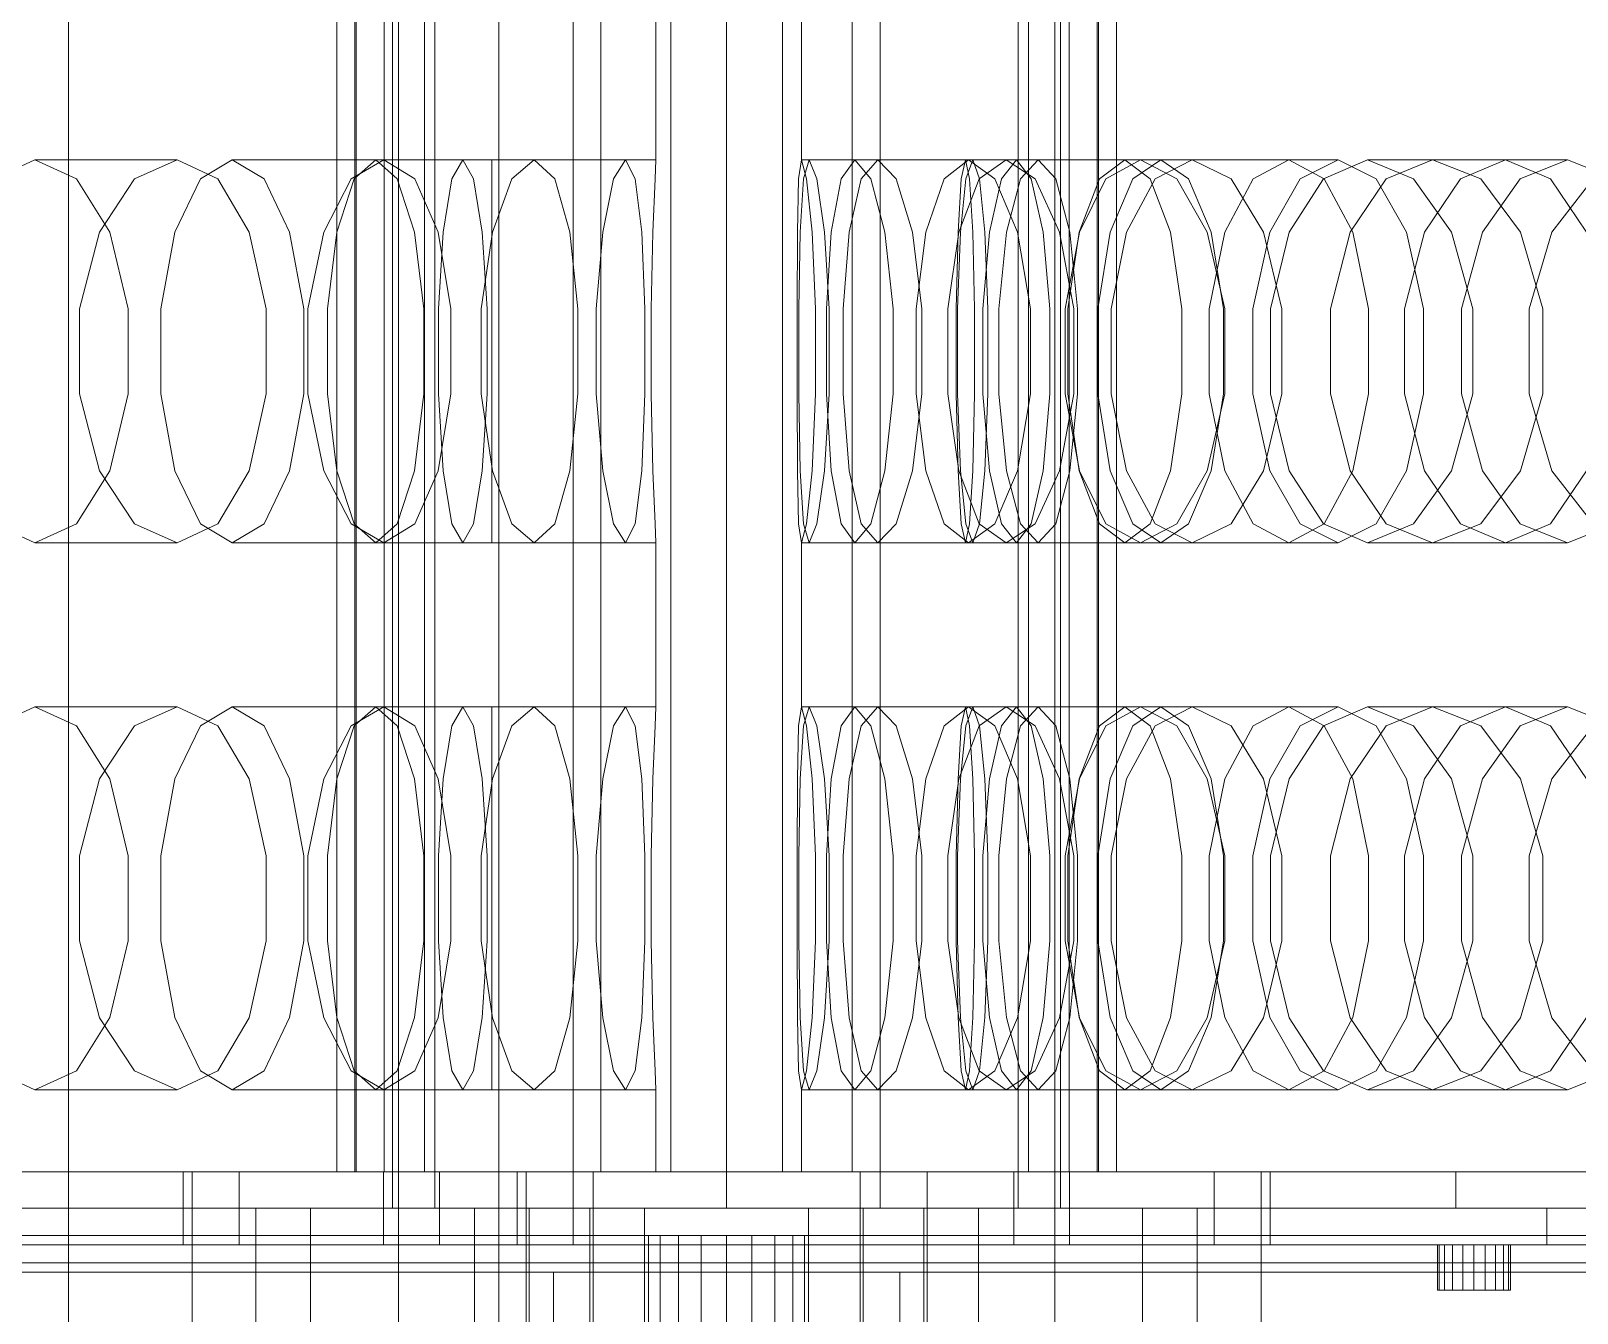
# Model space of a CAD drawing. Header units: millimetres. Extents: x -1970 to 59977, y -50268 to 6837.
# Drawn here: x 25651.9 to 25821.5, y -18175.5 to -18034.8 of the extents above; entities that cross this region are included whole.
import ezdxf

# ---------------------------------------------------------------- set-up
doc = ezdxf.new("R2010")
doc.units = ezdxf.units.MM
for name, color, linetype, lineweight in [('superior_briquetadora', 7, 'Continuous', 0), ('superior_C02', 7, 'Continuous', 0), ('superior_C02-briq', 7, 'Continuous', 0), ('superior_C05', 7, 'Continuous', 0)]:
    doc.layers.add(name, color=color, linetype=linetype, lineweight=lineweight)

msp = doc.modelspace()

# ---------------------------------------------------------------- linework, layer by layer
at = {"layer": 'superior_briquetadora'}
for p, q in [((25685.413, -18160), (25685.413, -17800)), ((25687.395, -18160), (25687.395, -17800)), ((25687.545, -18160), (25687.545, -17800)), ((25690.609, -17800), (25690.609, -18160)), ((25691.542, -17800), (25691.542, -18160)), ((25692.187, -18160), (25692.187, -17800)), ((25695.055, -17800), (25695.055, -18160)), ((25696.187, -17800), (25696.187, -18160)), ((25711.334, -18160), (25711.334, -17800)), ((25714.398, -18160), (25714.398, -17800)), ((25722.058, -18160), (25722.058, -17800)), ((25728.187, -17800), (25728.187, -18160)), ((25734.315, -17800), (25734.315, -18160)), ((25741.975, -17800), (25741.975, -18160)), ((25745.04, -17800), (25745.04, -18160)), ((25760.187, -17800), (25760.187, -18160)), ((25761.318, -17800), (25761.318, -18160)), ((25764.187, -18160), (25764.187, -17800)), ((25764.831, -17800), (25764.831, -18160)), ((25765.764, -17800), (25765.764, -18160)), ((25768.829, -18160), (25768.829, -17800)), ((25768.978, -18160), (25768.978, -17800)), ((25770.96, -18160), (25770.96, -17800)), ((25720.437, -18031), (25720.437, -18049)), ((25736.409, -18031), (25736.409, -18049)), ((25647.741, -18051.08), (25652.297, -18049)), ((25652.297, -18049), (25667.885, -18049)), ((25656.852, -18051.08), (25652.297, -18049)), ((25667.885, -18049), (25663.237, -18051.08)), ((25667.885, -18049), (25672.35, -18051.08)), ((25670.462, -18051.08), (25673.948, -18049)), ((25673.948, -18049), (25690.578, -18049)), ((25677.435, -18051.08), (25673.948, -18049)), ((25690.578, -18049), (25686.993, -18051.08)), ((25687.326, -18051.08), (25689.684, -18049)), ((25689.684, -18049), (25707.071, -18049)), ((25692.043, -18051.08), (25689.684, -18049)), ((25690.578, -18049), (25693.968, -18051.08)), ((25698.046, -18051.08), (25699.235, -18049)), ((25699.235, -18049), (25717.081, -18049)), ((25700.424, -18051.08), (25699.235, -18049)), ((25702.437, -18049), (25720.437, -18049)), ((25702.437, -18051.08), (25702.437, -18049)), ((25707.071, -18049), (25704.61, -18051.08)), ((25707.071, -18049), (25709.327, -18051.08)), ((25717.081, -18049), (25715.786, -18051.08)), ((25717.081, -18049), (25718.165, -18051.08)), ((25720.437, -18049), (25720.331, -18051.08)), ((25736.068, -18051.08), (25736.409, -18049)), ((25754.387, -18049), (25736.409, -18049)), ((25736.409, -18049), (25736.962, -18051.08)), ((25737.249, -18049), (25736.609, -18051.08)), ((25755.188, -18049), (25737.249, -18049)), ((25738.099, -18051.08), (25737.249, -18049)), ((25740.746, -18051.08), (25742.273, -18049)), ((25759.982, -18049), (25742.273, -18049)), ((25742.273, -18049), (25744.008, -18051.08)), ((25744.777, -18049), (25742.957, -18051.08)), ((25762.371, -18049), (25744.777, -18049)), ((25746.804, -18051.08), (25744.777, -18049)), ((25752.053, -18051.08), (25754.74, -18049)), ((25754.387, -18049), (25753.94, -18051.08)), ((25754.834, -18051.08), (25754.387, -18049)), ((25754.444, -18051.08), (25755.188, -18049)), ((25771.877, -18049), (25754.74, -18049)), ((25754.74, -18049), (25757.628, -18051.08)), ((25755.188, -18049), (25755.933, -18051.08)), ((25758.866, -18049), (25755.896, -18051.08)), ((25759.982, -18049), (25758.351, -18051.08)), ((25775.814, -18049), (25758.866, -18049)), ((25762.035, -18051.08), (25758.866, -18049)), ((25761.613, -18051.08), (25759.982, -18049)), ((25760.448, -18051.08), (25762.371, -18049)), ((25762.371, -18049), (25764.295, -18051.08)), ((25771.877, -18049), (25769.09, -18051.08)), ((25769.796, -18051.08), (25773.597, -18049)), ((25774.664, -18051.08), (25771.877, -18049)), ((25772.744, -18051.08), (25775.814, -18049)), ((25789.869, -18049), (25773.597, -18049)), ((25773.597, -18049), (25777.589, -18051.08)), ((25779.274, -18049), (25775.205, -18051.08)), ((25775.814, -18049), (25778.883, -18051.08)), ((25795.285, -18049), (25779.274, -18049)), ((25783.532, -18051.08), (25779.274, -18049)), ((25789.869, -18049), (25785.973, -18051.08)), ((25793.764, -18051.08), (25789.869, -18049)), ((25791.122, -18051.08), (25795.285, -18049)), ((25793.672, -18051.08), (25798.521, -18049)), ((25795.285, -18049), (25799.448, -18051.08)), ((25813.649, -18049), (25798.521, -18049)), ((25798.521, -18049), (25803.548, -18051.08)), ((25805.652, -18049), (25800.553, -18051.08)), ((25820.453, -18049), (25805.652, -18049)), ((25810.925, -18051.08), (25805.652, -18049)), ((25813.649, -18049), (25808.711, -18051.08)), ((25818.586, -18051.08), (25813.649, -18049)), ((25815.267, -18051.08), (25820.453, -18049)), ((25820.453, -18049), (25825.638, -18051.08)), ((25660.506, -18056.907), (25656.852, -18051.08)), ((25663.237, -18051.08), (25659.378, -18056.906)), ((25667.665, -18056.907), (25670.462, -18051.08)), ((25672.35, -18051.08), (25675.797, -18056.906)), ((25680.232, -18056.907), (25677.435, -18051.08)), ((25686.993, -18051.08), (25683.978, -18056.906)), ((25685.435, -18056.907), (25687.326, -18051.08)), ((25693.934, -18056.907), (25692.043, -18051.08)), ((25693.968, -18051.08), (25696.544, -18056.906)), ((25697.092, -18056.907), (25698.046, -18051.08)), ((25701.378, -18056.907), (25700.424, -18051.08)), ((25702.437, -18056.907), (25702.437, -18051.08)), ((25704.61, -18051.08), (25702.49, -18056.906)), ((25709.327, -18051.08), (25710.988, -18056.906)), ((25715.786, -18051.08), (25714.597, -18056.906)), ((25718.165, -18051.08), (25718.883, -18056.906)), ((25720.331, -18051.08), (25720.093, -18056.906)), ((25735.947, -18056.906), (25736.068, -18051.08)), ((25736.609, -18051.08), (25736.249, -18056.906)), ((25736.962, -18051.08), (25737.558, -18056.906)), ((25738.933, -18056.906), (25738.099, -18051.08)), ((25739.672, -18056.906), (25740.746, -18051.08)), ((25742.957, -18051.08), (25741.647, -18056.906)), ((25744.008, -18051.08), (25745.55, -18056.906)), ((25748.579, -18056.906), (25746.804, -18051.08)), ((25750.045, -18056.906), (25752.053, -18051.08)), ((25753.94, -18051.08), (25753.582, -18056.907)), ((25755.896, -18051.08), (25753.658, -18056.906)), ((25753.847, -18056.907), (25754.444, -18051.08)), ((25755.193, -18056.907), (25754.834, -18051.08)), ((25755.933, -18051.08), (25756.53, -18056.907)), ((25758.351, -18051.08), (25757.043, -18056.907)), ((25757.628, -18051.08), (25760.09, -18056.906)), ((25758.905, -18056.907), (25760.448, -18051.08)), ((25762.921, -18056.907), (25761.613, -18051.08)), ((25764.721, -18056.906), (25762.035, -18051.08)), ((25764.295, -18051.08), (25765.838, -18056.907)), ((25769.09, -18051.08), (25766.855, -18056.907)), ((25766.888, -18056.906), (25769.796, -18051.08)), ((25770.282, -18056.907), (25772.744, -18051.08)), ((25775.205, -18051.08), (25772.078, -18056.906)), ((25776.9, -18056.907), (25774.664, -18051.08)), ((25777.589, -18051.08), (25780.927, -18056.906)), ((25778.883, -18051.08), (25781.345, -18056.907)), ((25785.973, -18051.08), (25782.849, -18056.907)), ((25787.081, -18056.906), (25783.532, -18051.08)), ((25787.784, -18056.907), (25791.122, -18051.08)), ((25789.913, -18056.906), (25793.672, -18051.08)), ((25796.888, -18056.907), (25793.764, -18051.08)), ((25800.553, -18051.08), (25796.591, -18056.906)), ((25799.448, -18051.08), (25802.787, -18056.907)), ((25803.548, -18051.08), (25807.707, -18056.906)), ((25808.711, -18051.08), (25804.752, -18056.907)), ((25815.278, -18056.906), (25810.925, -18051.08)), ((25811.109, -18056.907), (25815.267, -18051.08)), ((25822.546, -18056.907), (25818.586, -18051.08)), ((25818.726, -18056.906), (25823.271, -18051.08)), ((25659.378, -18056.906), (25657.185, -18065.326)), ((25662.533, -18065.327), (25660.506, -18056.907)), ((25666.114, -18065.327), (25667.665, -18056.907)), ((25675.797, -18056.906), (25677.659, -18065.326)), ((25681.783, -18065.327), (25680.232, -18056.907)), ((25683.978, -18056.906), (25682.25, -18065.326)), ((25684.385, -18065.327), (25685.435, -18056.907)), ((25694.983, -18065.327), (25693.934, -18056.907)), ((25696.544, -18056.906), (25697.919, -18065.326)), ((25696.562, -18065.327), (25697.092, -18056.907)), ((25702.49, -18056.906), (25701.256, -18065.326)), ((25701.907, -18065.327), (25701.378, -18056.907)), ((25702.437, -18065.327), (25702.437, -18056.907)), ((25710.988, -18056.906), (25711.853, -18065.326)), ((25714.597, -18056.906), (25713.878, -18065.326)), ((25718.883, -18056.906), (25719.223, -18065.326)), ((25720.093, -18056.906), (25719.902, -18065.326)), ((25735.938, -18065.326), (25735.947, -18056.906)), ((25736.249, -18056.906), (25736.108, -18065.326)), ((25737.558, -18056.906), (25737.948, -18065.326)), ((25739.455, -18065.326), (25738.933, -18056.906)), ((25739.134, -18065.326), (25739.672, -18056.906)), ((25741.647, -18056.906), (25740.978, -18065.326)), ((25745.55, -18056.906), (25746.464, -18065.326)), ((25749.622, -18065.326), (25748.579, -18056.906)), ((25748.986, -18065.326), (25750.045, -18056.906)), ((25753.658, -18056.906), (25752.472, -18065.326)), ((25753.582, -18056.907), (25753.383, -18065.327)), ((25753.515, -18065.327), (25753.847, -18056.907)), ((25755.392, -18065.327), (25755.193, -18056.907)), ((25757.043, -18056.907), (25756.317, -18065.327)), ((25756.53, -18056.907), (25756.861, -18065.327)), ((25758.049, -18065.327), (25758.905, -18056.907)), ((25760.09, -18056.906), (25761.512, -18065.326)), ((25763.647, -18065.327), (25762.921, -18056.907)), ((25766.267, -18065.326), (25764.721, -18056.906)), ((25765.327, -18065.326), (25766.888, -18056.906)), ((25766.855, -18056.907), (25765.614, -18065.327)), ((25765.838, -18056.907), (25766.694, -18065.327)), ((25768.916, -18065.327), (25770.282, -18056.907)), ((25772.078, -18056.906), (25770.395, -18065.326)), ((25778.14, -18065.327), (25776.9, -18056.907)), ((25780.927, -18056.906), (25782.834, -18065.326)), ((25782.849, -18056.907), (25781.115, -18065.327)), ((25781.345, -18056.907), (25782.711, -18065.327)), ((25785.931, -18065.327), (25787.784, -18056.907)), ((25789.104, -18065.326), (25787.081, -18056.906)), ((25787.876, -18065.326), (25789.913, -18056.906)), ((25796.591, -18056.906), (25794.44, -18065.326)), ((25798.622, -18065.327), (25796.888, -18056.907)), ((25804.752, -18056.907), (25802.554, -18065.327)), ((25802.787, -18056.907), (25804.64, -18065.327)), ((25807.707, -18056.906), (25810.064, -18065.326)), ((25808.801, -18065.327), (25811.109, -18056.907)), ((25817.743, -18065.326), (25815.278, -18056.906)), ((25816.248, -18065.326), (25818.726, -18056.906)), ((25657.185, -18065.326), (25657.185, -18074.674)), ((25662.533, -18074.673), (25662.533, -18065.327)), ((25666.114, -18074.673), (25666.114, -18065.327)), ((25677.659, -18065.326), (25677.659, -18074.674)), ((25681.783, -18074.673), (25681.783, -18065.327)), ((25682.25, -18065.326), (25682.25, -18074.674)), ((25684.385, -18074.673), (25684.385, -18065.327)), ((25694.983, -18074.673), (25694.983, -18065.327)), ((25696.562, -18074.673), (25696.562, -18065.327)), ((25697.919, -18065.326), (25697.919, -18074.674)), ((25701.256, -18065.326), (25701.256, -18074.674)), ((25701.907, -18074.673), (25701.907, -18065.327)), ((25702.437, -18074.673), (25702.437, -18065.327)), ((25711.853, -18065.326), (25711.853, -18074.674)), ((25713.878, -18065.326), (25713.878, -18074.674)), ((25719.223, -18065.326), (25719.223, -18074.674)), ((25719.902, -18065.326), (25719.902, -18074.674)), ((25735.938, -18074.674), (25735.938, -18065.326)), ((25736.108, -18065.326), (25736.108, -18074.674)), ((25737.948, -18065.326), (25737.948, -18074.674)), ((25739.134, -18074.674), (25739.134, -18065.326)), ((25739.455, -18074.674), (25739.455, -18065.326)), ((25740.978, -18065.326), (25740.978, -18074.674)), ((25746.464, -18065.326), (25746.464, -18074.674)), ((25748.986, -18074.674), (25748.986, -18065.326)), ((25749.622, -18074.674), (25749.622, -18065.326)), ((25752.472, -18065.326), (25752.472, -18074.674)), ((25753.383, -18065.327), (25753.383, -18074.673)), ((25753.515, -18074.673), (25753.515, -18065.327)), ((25755.392, -18074.673), (25755.392, -18065.327)), ((25756.317, -18065.327), (25756.317, -18074.673)), ((25756.861, -18065.327), (25756.861, -18074.673)), ((25758.049, -18074.673), (25758.049, -18065.327)), ((25761.512, -18065.326), (25761.512, -18074.674)), ((25763.647, -18074.673), (25763.647, -18065.327)), ((25765.327, -18074.674), (25765.327, -18065.326)), ((25765.614, -18065.327), (25765.614, -18074.673)), ((25766.267, -18074.674), (25766.267, -18065.326)), ((25766.694, -18065.327), (25766.694, -18074.673)), ((25768.916, -18074.673), (25768.916, -18065.327)), ((25770.395, -18065.326), (25770.395, -18074.674)), ((25778.14, -18074.673), (25778.14, -18065.327)), ((25781.115, -18065.327), (25781.115, -18074.673)), ((25782.711, -18065.327), (25782.711, -18074.673)), ((25782.834, -18065.326), (25782.834, -18074.674)), ((25785.931, -18074.673), (25785.931, -18065.327)), ((25787.876, -18074.674), (25787.876, -18065.326)), ((25789.104, -18074.674), (25789.104, -18065.326)), ((25794.44, -18065.326), (25794.44, -18074.674)), ((25798.622, -18074.673), (25798.622, -18065.327)), ((25802.554, -18065.327), (25802.554, -18074.673)), ((25804.64, -18065.327), (25804.64, -18074.673)), ((25808.801, -18074.673), (25808.801, -18065.327)), ((25810.064, -18065.326), (25810.064, -18074.674)), ((25816.248, -18074.674), (25816.248, -18065.326)), ((25817.743, -18074.674), (25817.743, -18065.326)), ((25657.185, -18074.674), (25659.378, -18083.094)), ((25660.506, -18083.093), (25662.533, -18074.673)), ((25667.665, -18083.093), (25666.114, -18074.673)), ((25677.659, -18074.674), (25675.797, -18083.094)), ((25680.232, -18083.093), (25681.783, -18074.673)), ((25682.25, -18074.674), (25683.978, -18083.094)), ((25685.435, -18083.093), (25684.385, -18074.673)), ((25693.934, -18083.093), (25694.983, -18074.673)), ((25697.919, -18074.674), (25696.544, -18083.094)), ((25697.092, -18083.093), (25696.562, -18074.673)), ((25701.256, -18074.674), (25702.49, -18083.094)), ((25701.378, -18083.093), (25701.907, -18074.673)), ((25702.437, -18083.093), (25702.437, -18074.673)), ((25711.853, -18074.674), (25710.988, -18083.094)), ((25713.878, -18074.674), (25714.597, -18083.094)), ((25719.223, -18074.674), (25718.883, -18083.094)), ((25719.902, -18074.674), (25720.093, -18083.094)), ((25735.947, -18083.094), (25735.938, -18074.674)), ((25736.108, -18074.674), (25736.249, -18083.094)), ((25737.948, -18074.674), (25737.558, -18083.094)), ((25738.933, -18083.094), (25739.455, -18074.674)), ((25739.672, -18083.094), (25739.134, -18074.674)), ((25740.978, -18074.674), (25741.647, -18083.094)), ((25746.464, -18074.674), (25745.55, -18083.094)), ((25748.579, -18083.094), (25749.622, -18074.674)), ((25750.045, -18083.094), (25748.986, -18074.674)), ((25752.472, -18074.674), (25753.658, -18083.094)), ((25753.383, -18074.673), (25753.582, -18083.093)), ((25753.847, -18083.093), (25753.515, -18074.673)), ((25755.193, -18083.093), (25755.392, -18074.673)), ((25756.317, -18074.673), (25757.043, -18083.093)), ((25756.861, -18074.673), (25756.53, -18083.093)), ((25758.905, -18083.093), (25758.049, -18074.673)), ((25761.512, -18074.674), (25760.09, -18083.094)), ((25762.921, -18083.093), (25763.647, -18074.673)), ((25764.721, -18083.094), (25766.267, -18074.674)), ((25766.888, -18083.094), (25765.327, -18074.674)), ((25765.614, -18074.673), (25766.855, -18083.093)), ((25766.694, -18074.673), (25765.838, -18083.093)), ((25770.282, -18083.093), (25768.916, -18074.673)), ((25770.395, -18074.674), (25772.078, -18083.094)), ((25776.9, -18083.093), (25778.14, -18074.673)), ((25782.834, -18074.674), (25780.927, -18083.094)), ((25781.115, -18074.673), (25782.849, -18083.093)), ((25782.711, -18074.673), (25781.345, -18083.093)), ((25787.784, -18083.093), (25785.931, -18074.673)), ((25787.081, -18083.094), (25789.104, -18074.674)), ((25789.913, -18083.094), (25787.876, -18074.674)), ((25794.44, -18074.674), (25796.591, -18083.094)), ((25796.888, -18083.093), (25798.622, -18074.673)), ((25802.554, -18074.673), (25804.752, -18083.093)), ((25804.64, -18074.673), (25802.787, -18083.093)), ((25810.064, -18074.674), (25807.707, -18083.094)), ((25811.109, -18083.093), (25808.801, -18074.673)), ((25815.278, -18083.094), (25817.743, -18074.674)), ((25818.726, -18083.094), (25816.248, -18074.674)), ((25656.852, -18088.92), (25660.506, -18083.093)), ((25659.378, -18083.094), (25663.237, -18088.92)), ((25670.462, -18088.92), (25667.665, -18083.093)), ((25675.797, -18083.094), (25672.35, -18088.92)), ((25677.435, -18088.92), (25680.232, -18083.093)), ((25683.978, -18083.094), (25686.993, -18088.92)), ((25687.326, -18088.92), (25685.435, -18083.093)), ((25692.043, -18088.92), (25693.934, -18083.093)), ((25696.544, -18083.094), (25693.968, -18088.92)), ((25698.046, -18088.92), (25697.092, -18083.093)), ((25700.424, -18088.92), (25701.378, -18083.093)), ((25702.437, -18088.92), (25702.437, -18083.093)), ((25702.49, -18083.094), (25704.61, -18088.92)), ((25710.988, -18083.094), (25709.327, -18088.92)), ((25714.597, -18083.094), (25715.786, -18088.92)), ((25718.883, -18083.094), (25718.165, -18088.92)), ((25720.093, -18083.094), (25720.331, -18088.92)), ((25736.068, -18088.92), (25735.947, -18083.094)), ((25736.249, -18083.094), (25736.609, -18088.92)), ((25737.558, -18083.094), (25736.962, -18088.92)), ((25738.099, -18088.92), (25738.933, -18083.094)), ((25740.746, -18088.92), (25739.672, -18083.094)), ((25741.647, -18083.094), (25742.957, -18088.92)), ((25745.55, -18083.094), (25744.008, -18088.92)), ((25746.804, -18088.92), (25748.579, -18083.094)), ((25752.053, -18088.92), (25750.045, -18083.094)), ((25753.582, -18083.093), (25753.94, -18088.92)), ((25753.658, -18083.094), (25755.896, -18088.92)), ((25754.444, -18088.92), (25753.847, -18083.093)), ((25754.834, -18088.92), (25755.193, -18083.093)), ((25756.53, -18083.093), (25755.933, -18088.92)), ((25757.043, -18083.093), (25758.351, -18088.92)), ((25760.09, -18083.094), (25757.628, -18088.92)), ((25760.448, -18088.92), (25758.905, -18083.093)), ((25761.613, -18088.92), (25762.921, -18083.093)), ((25762.035, -18088.92), (25764.721, -18083.094)), ((25765.838, -18083.093), (25764.295, -18088.92)), ((25766.855, -18083.093), (25769.09, -18088.92)), ((25769.796, -18088.92), (25766.888, -18083.094)), ((25772.744, -18088.92), (25770.282, -18083.093)), ((25772.078, -18083.094), (25775.205, -18088.92)), ((25774.664, -18088.92), (25776.9, -18083.093)), ((25780.927, -18083.094), (25777.589, -18088.92)), ((25781.345, -18083.093), (25778.883, -18088.92)), ((25782.849, -18083.093), (25785.973, -18088.92)), ((25783.532, -18088.92), (25787.081, -18083.094)), ((25791.122, -18088.92), (25787.784, -18083.093)), ((25793.672, -18088.92), (25789.913, -18083.094)), ((25793.764, -18088.92), (25796.888, -18083.093)), ((25796.591, -18083.094), (25800.553, -18088.92)), ((25802.787, -18083.093), (25799.448, -18088.92)), ((25807.707, -18083.094), (25803.548, -18088.92)), ((25804.752, -18083.093), (25808.711, -18088.92)), ((25810.925, -18088.92), (25815.278, -18083.094)), ((25815.267, -18088.92), (25811.109, -18083.093)), ((25818.586, -18088.92), (25822.546, -18083.093)), ((25823.271, -18088.92), (25818.726, -18083.094)), ((25652.297, -18091), (25647.741, -18088.92)), ((25652.297, -18091), (25656.852, -18088.92)), ((25663.237, -18088.92), (25667.885, -18091)), ((25672.35, -18088.92), (25667.885, -18091)), ((25673.948, -18091), (25670.462, -18088.92)), ((25673.948, -18091), (25677.435, -18088.92)), ((25686.993, -18088.92), (25690.578, -18091)), ((25689.684, -18091), (25687.326, -18088.92)), ((25689.684, -18091), (25692.043, -18088.92)), ((25693.968, -18088.92), (25690.578, -18091)), ((25699.235, -18091), (25698.046, -18088.92)), ((25699.235, -18091), (25700.424, -18088.92)), ((25702.437, -18091), (25702.437, -18088.92)), ((25704.61, -18088.92), (25707.071, -18091)), ((25709.327, -18088.92), (25707.071, -18091)), ((25715.786, -18088.92), (25717.081, -18091)), ((25718.165, -18088.92), (25717.081, -18091)), ((25720.331, -18088.92), (25720.437, -18091)), ((25736.409, -18091), (25736.068, -18088.92)), ((25736.962, -18088.92), (25736.409, -18091)), ((25736.609, -18088.92), (25737.249, -18091)), ((25737.249, -18091), (25738.099, -18088.92)), ((25742.273, -18091), (25740.746, -18088.92)), ((25744.008, -18088.92), (25742.273, -18091)), ((25742.957, -18088.92), (25744.777, -18091)), ((25744.777, -18091), (25746.804, -18088.92)), ((25754.74, -18091), (25752.053, -18088.92)), ((25753.94, -18088.92), (25754.387, -18091)), ((25754.387, -18091), (25754.834, -18088.92)), ((25755.188, -18091), (25754.444, -18088.92)), ((25757.628, -18088.92), (25754.74, -18091)), ((25755.933, -18088.92), (25755.188, -18091)), ((25755.896, -18088.92), (25758.866, -18091)), ((25758.351, -18088.92), (25759.982, -18091)), ((25758.866, -18091), (25762.035, -18088.92)), ((25759.982, -18091), (25761.613, -18088.92)), ((25762.371, -18091), (25760.448, -18088.92)), ((25764.295, -18088.92), (25762.371, -18091)), ((25769.09, -18088.92), (25771.877, -18091)), ((25773.597, -18091), (25769.796, -18088.92)), ((25771.877, -18091), (25774.664, -18088.92)), ((25775.814, -18091), (25772.744, -18088.92)), ((25777.589, -18088.92), (25773.597, -18091)), ((25775.205, -18088.92), (25779.274, -18091)), ((25778.883, -18088.92), (25775.814, -18091)), ((25779.274, -18091), (25783.532, -18088.92)), ((25785.973, -18088.92), (25789.869, -18091)), ((25789.869, -18091), (25793.764, -18088.92)), ((25795.285, -18091), (25791.122, -18088.92)), ((25798.521, -18091), (25793.672, -18088.92)), ((25799.448, -18088.92), (25795.285, -18091)), ((25803.548, -18088.92), (25798.521, -18091)), ((25800.553, -18088.92), (25805.652, -18091)), ((25805.652, -18091), (25810.925, -18088.92)), ((25808.711, -18088.92), (25813.649, -18091)), ((25813.649, -18091), (25818.586, -18088.92)), ((25820.453, -18091), (25815.267, -18088.92)), ((25825.638, -18088.92), (25820.453, -18091)), ((25652.297, -18091), (25667.885, -18091)), ((25673.948, -18091), (25690.578, -18091)), ((25689.684, -18091), (25707.071, -18091)), ((25699.235, -18091), (25717.081, -18091)), ((25702.437, -18091), (25720.437, -18091)), ((25720.437, -18091), (25720.437, -18109)), ((25754.387, -18091), (25736.409, -18091)), ((25736.409, -18091), (25736.409, -18109)), ((25755.188, -18091), (25737.249, -18091)), ((25759.982, -18091), (25742.273, -18091)), ((25762.371, -18091), (25744.777, -18091)), ((25771.877, -18091), (25754.74, -18091)), ((25775.814, -18091), (25758.866, -18091)), ((25789.869, -18091), (25773.597, -18091)), ((25795.285, -18091), (25779.274, -18091)), ((25813.649, -18091), (25798.521, -18091)), ((25820.453, -18091), (25805.652, -18091)), ((25647.741, -18111.08), (25652.297, -18109)), ((25652.297, -18109), (25667.885, -18109)), ((25656.852, -18111.08), (25652.297, -18109)), ((25667.885, -18109), (25663.237, -18111.08)), ((25667.885, -18109), (25672.35, -18111.08)), ((25670.462, -18111.08), (25673.948, -18109)), ((25673.948, -18109), (25690.578, -18109)), ((25677.435, -18111.08), (25673.948, -18109)), ((25690.578, -18109), (25686.993, -18111.08)), ((25687.326, -18111.08), (25689.684, -18109)), ((25689.684, -18109), (25707.071, -18109)), ((25692.043, -18111.08), (25689.684, -18109)), ((25690.578, -18109), (25693.968, -18111.08)), ((25698.046, -18111.08), (25699.235, -18109)), ((25699.235, -18109), (25717.081, -18109)), ((25700.424, -18111.08), (25699.235, -18109)), ((25702.437, -18109), (25720.437, -18109)), ((25702.437, -18111.08), (25702.437, -18109)), ((25707.071, -18109), (25704.61, -18111.08)), ((25707.071, -18109), (25709.327, -18111.08)), ((25717.081, -18109), (25715.786, -18111.08)), ((25717.081, -18109), (25718.165, -18111.08)), ((25720.437, -18109), (25720.331, -18111.08)), ((25736.068, -18111.08), (25736.409, -18109)), ((25754.387, -18109), (25736.409, -18109)), ((25736.409, -18109), (25736.962, -18111.08)), ((25737.249, -18109), (25736.609, -18111.08)), ((25755.188, -18109), (25737.249, -18109)), ((25738.099, -18111.08), (25737.249, -18109)), ((25740.746, -18111.08), (25742.273, -18109)), ((25759.982, -18109), (25742.273, -18109)), ((25742.273, -18109), (25744.008, -18111.08)), ((25744.777, -18109), (25742.957, -18111.08)), ((25762.371, -18109), (25744.777, -18109)), ((25746.804, -18111.08), (25744.777, -18109)), ((25752.053, -18111.08), (25754.74, -18109)), ((25754.387, -18109), (25753.94, -18111.08)), ((25754.834, -18111.08), (25754.387, -18109)), ((25754.444, -18111.08), (25755.188, -18109)), ((25771.877, -18109), (25754.74, -18109)), ((25754.74, -18109), (25757.628, -18111.08)), ((25755.188, -18109), (25755.933, -18111.08)), ((25758.866, -18109), (25755.896, -18111.08)), ((25759.982, -18109), (25758.351, -18111.08)), ((25775.814, -18109), (25758.866, -18109)), ((25762.035, -18111.08), (25758.866, -18109)), ((25761.613, -18111.08), (25759.982, -18109)), ((25760.448, -18111.08), (25762.371, -18109)), ((25762.371, -18109), (25764.295, -18111.08)), ((25771.877, -18109), (25769.09, -18111.08)), ((25769.796, -18111.08), (25773.597, -18109)), ((25774.664, -18111.08), (25771.877, -18109)), ((25772.744, -18111.08), (25775.814, -18109)), ((25789.869, -18109), (25773.597, -18109)), ((25773.597, -18109), (25777.589, -18111.08)), ((25779.274, -18109), (25775.205, -18111.08)), ((25775.814, -18109), (25778.883, -18111.08)), ((25795.285, -18109), (25779.274, -18109)), ((25783.532, -18111.08), (25779.274, -18109)), ((25789.869, -18109), (25785.973, -18111.08)), ((25793.764, -18111.08), (25789.869, -18109)), ((25791.122, -18111.08), (25795.285, -18109)), ((25793.672, -18111.08), (25798.521, -18109)), ((25795.285, -18109), (25799.448, -18111.08)), ((25813.649, -18109), (25798.521, -18109)), ((25798.521, -18109), (25803.548, -18111.08)), ((25805.652, -18109), (25800.553, -18111.08)), ((25820.453, -18109), (25805.652, -18109)), ((25810.925, -18111.08), (25805.652, -18109)), ((25813.649, -18109), (25808.711, -18111.08)), ((25818.586, -18111.08), (25813.649, -18109)), ((25815.267, -18111.08), (25820.453, -18109)), ((25820.453, -18109), (25825.638, -18111.08)), ((25660.506, -18116.907), (25656.852, -18111.08)), ((25663.237, -18111.08), (25659.378, -18116.906)), ((25667.665, -18116.907), (25670.462, -18111.08)), ((25672.35, -18111.08), (25675.797, -18116.906)), ((25680.232, -18116.907), (25677.435, -18111.08)), ((25686.993, -18111.08), (25683.978, -18116.906)), ((25685.435, -18116.907), (25687.326, -18111.08)), ((25693.934, -18116.907), (25692.043, -18111.08)), ((25693.968, -18111.08), (25696.544, -18116.906)), ((25697.092, -18116.907), (25698.046, -18111.08)), ((25701.378, -18116.907), (25700.424, -18111.08)), ((25702.437, -18116.907), (25702.437, -18111.08)), ((25704.61, -18111.08), (25702.49, -18116.906)), ((25709.327, -18111.08), (25710.988, -18116.906)), ((25715.786, -18111.08), (25714.597, -18116.906)), ((25718.165, -18111.08), (25718.883, -18116.906)), ((25720.331, -18111.08), (25720.093, -18116.906)), ((25735.947, -18116.906), (25736.068, -18111.08)), ((25736.609, -18111.08), (25736.249, -18116.906)), ((25736.962, -18111.08), (25737.558, -18116.906)), ((25738.933, -18116.906), (25738.099, -18111.08)), ((25739.672, -18116.906), (25740.746, -18111.08)), ((25742.957, -18111.08), (25741.647, -18116.906)), ((25744.008, -18111.08), (25745.55, -18116.906)), ((25748.579, -18116.906), (25746.804, -18111.08)), ((25750.045, -18116.906), (25752.053, -18111.08)), ((25753.94, -18111.08), (25753.582, -18116.907)), ((25755.896, -18111.08), (25753.658, -18116.906)), ((25753.847, -18116.907), (25754.444, -18111.08)), ((25755.193, -18116.907), (25754.834, -18111.08)), ((25755.933, -18111.08), (25756.53, -18116.907)), ((25758.351, -18111.08), (25757.043, -18116.907)), ((25757.628, -18111.08), (25760.09, -18116.906)), ((25758.905, -18116.907), (25760.448, -18111.08)), ((25762.921, -18116.907), (25761.613, -18111.08)), ((25764.721, -18116.906), (25762.035, -18111.08)), ((25764.295, -18111.08), (25765.838, -18116.907)), ((25769.09, -18111.08), (25766.855, -18116.907)), ((25766.888, -18116.906), (25769.796, -18111.08)), ((25770.282, -18116.907), (25772.744, -18111.08)), ((25775.205, -18111.08), (25772.078, -18116.906)), ((25776.9, -18116.907), (25774.664, -18111.08)), ((25777.589, -18111.08), (25780.927, -18116.906)), ((25778.883, -18111.08), (25781.345, -18116.907)), ((25785.973, -18111.08), (25782.849, -18116.907)), ((25787.081, -18116.906), (25783.532, -18111.08)), ((25787.784, -18116.907), (25791.122, -18111.08)), ((25789.913, -18116.906), (25793.672, -18111.08)), ((25796.888, -18116.907), (25793.764, -18111.08)), ((25800.553, -18111.08), (25796.591, -18116.906)), ((25799.448, -18111.08), (25802.787, -18116.907)), ((25803.548, -18111.08), (25807.707, -18116.906)), ((25808.711, -18111.08), (25804.752, -18116.907)), ((25815.278, -18116.906), (25810.925, -18111.08)), ((25811.109, -18116.907), (25815.267, -18111.08)), ((25822.546, -18116.907), (25818.586, -18111.08)), ((25818.726, -18116.906), (25823.271, -18111.08)), ((25659.378, -18116.906), (25657.185, -18125.326)), ((25662.533, -18125.327), (25660.506, -18116.907)), ((25666.114, -18125.327), (25667.665, -18116.907)), ((25675.797, -18116.906), (25677.659, -18125.326)), ((25681.783, -18125.327), (25680.232, -18116.907)), ((25683.978, -18116.906), (25682.25, -18125.326)), ((25684.385, -18125.327), (25685.435, -18116.907)), ((25694.983, -18125.327), (25693.934, -18116.907)), ((25696.544, -18116.906), (25697.919, -18125.326)), ((25696.562, -18125.327), (25697.092, -18116.907)), ((25702.49, -18116.906), (25701.256, -18125.326)), ((25701.907, -18125.327), (25701.378, -18116.907)), ((25702.437, -18125.327), (25702.437, -18116.907)), ((25710.988, -18116.906), (25711.853, -18125.326)), ((25714.597, -18116.906), (25713.878, -18125.326)), ((25718.883, -18116.906), (25719.223, -18125.326)), ((25720.093, -18116.906), (25719.902, -18125.326)), ((25735.938, -18125.326), (25735.947, -18116.906)), ((25736.249, -18116.906), (25736.108, -18125.326)), ((25737.558, -18116.906), (25737.948, -18125.326)), ((25739.455, -18125.326), (25738.933, -18116.906)), ((25739.134, -18125.326), (25739.672, -18116.906)), ((25741.647, -18116.906), (25740.978, -18125.326)), ((25745.55, -18116.906), (25746.464, -18125.326)), ((25749.622, -18125.326), (25748.579, -18116.906)), ((25748.986, -18125.326), (25750.045, -18116.906)), ((25753.658, -18116.906), (25752.472, -18125.326)), ((25753.582, -18116.907), (25753.383, -18125.327)), ((25753.515, -18125.327), (25753.847, -18116.907)), ((25755.392, -18125.327), (25755.193, -18116.907)), ((25757.043, -18116.907), (25756.317, -18125.327)), ((25756.53, -18116.907), (25756.861, -18125.327)), ((25758.049, -18125.327), (25758.905, -18116.907)), ((25760.09, -18116.906), (25761.512, -18125.326)), ((25763.647, -18125.327), (25762.921, -18116.907)), ((25766.267, -18125.326), (25764.721, -18116.906)), ((25765.327, -18125.326), (25766.888, -18116.906)), ((25766.855, -18116.907), (25765.614, -18125.327)), ((25765.838, -18116.907), (25766.694, -18125.327)), ((25768.916, -18125.327), (25770.282, -18116.907)), ((25772.078, -18116.906), (25770.395, -18125.326)), ((25778.14, -18125.327), (25776.9, -18116.907)), ((25780.927, -18116.906), (25782.834, -18125.326)), ((25782.849, -18116.907), (25781.115, -18125.327)), ((25781.345, -18116.907), (25782.711, -18125.327)), ((25785.931, -18125.327), (25787.784, -18116.907)), ((25789.104, -18125.326), (25787.081, -18116.906)), ((25787.876, -18125.326), (25789.913, -18116.906)), ((25796.591, -18116.906), (25794.44, -18125.326)), ((25798.622, -18125.327), (25796.888, -18116.907)), ((25804.752, -18116.907), (25802.554, -18125.327)), ((25802.787, -18116.907), (25804.64, -18125.327)), ((25807.707, -18116.906), (25810.064, -18125.326)), ((25808.801, -18125.327), (25811.109, -18116.907)), ((25817.743, -18125.326), (25815.278, -18116.906)), ((25816.248, -18125.326), (25818.726, -18116.906)), ((25657.185, -18125.326), (25657.185, -18134.674)), ((25662.533, -18134.673), (25662.533, -18125.327)), ((25666.114, -18134.673), (25666.114, -18125.327)), ((25677.659, -18125.326), (25677.659, -18134.674)), ((25681.783, -18134.673), (25681.783, -18125.327)), ((25682.25, -18125.326), (25682.25, -18134.674)), ((25684.385, -18134.673), (25684.385, -18125.327)), ((25694.983, -18134.673), (25694.983, -18125.327)), ((25696.562, -18134.673), (25696.562, -18125.327)), ((25697.919, -18125.326), (25697.919, -18134.674)), ((25701.256, -18125.326), (25701.256, -18134.674)), ((25701.907, -18134.673), (25701.907, -18125.327)), ((25702.437, -18134.673), (25702.437, -18125.327)), ((25711.853, -18125.326), (25711.853, -18134.674)), ((25713.878, -18125.326), (25713.878, -18134.674)), ((25719.223, -18125.326), (25719.223, -18134.674)), ((25719.902, -18125.326), (25719.902, -18134.674)), ((25735.938, -18134.674), (25735.938, -18125.326)), ((25736.108, -18125.326), (25736.108, -18134.674)), ((25737.948, -18125.326), (25737.948, -18134.674)), ((25739.134, -18134.674), (25739.134, -18125.326)), ((25739.455, -18134.674), (25739.455, -18125.326)), ((25740.978, -18125.326), (25740.978, -18134.674)), ((25746.464, -18125.326), (25746.464, -18134.674)), ((25748.986, -18134.674), (25748.986, -18125.326)), ((25749.622, -18134.674), (25749.622, -18125.326)), ((25752.472, -18125.326), (25752.472, -18134.674)), ((25753.383, -18125.327), (25753.383, -18134.673)), ((25753.515, -18134.673), (25753.515, -18125.327)), ((25755.392, -18134.673), (25755.392, -18125.327)), ((25756.317, -18125.327), (25756.317, -18134.673)), ((25756.861, -18125.327), (25756.861, -18134.673)), ((25758.049, -18134.673), (25758.049, -18125.327)), ((25761.512, -18125.326), (25761.512, -18134.674)), ((25763.647, -18134.673), (25763.647, -18125.327)), ((25765.327, -18134.674), (25765.327, -18125.326)), ((25765.614, -18125.327), (25765.614, -18134.673)), ((25766.267, -18134.674), (25766.267, -18125.326)), ((25766.694, -18125.327), (25766.694, -18134.673)), ((25768.916, -18134.673), (25768.916, -18125.327)), ((25770.395, -18125.326), (25770.395, -18134.674)), ((25778.14, -18134.673), (25778.14, -18125.327)), ((25781.115, -18125.327), (25781.115, -18134.673)), ((25782.711, -18125.327), (25782.711, -18134.673)), ((25782.834, -18125.326), (25782.834, -18134.674)), ((25785.931, -18134.673), (25785.931, -18125.327)), ((25787.876, -18134.674), (25787.876, -18125.326)), ((25789.104, -18134.674), (25789.104, -18125.326)), ((25794.44, -18125.326), (25794.44, -18134.674)), ((25798.622, -18134.673), (25798.622, -18125.327)), ((25802.554, -18125.327), (25802.554, -18134.673)), ((25804.64, -18125.327), (25804.64, -18134.673)), ((25808.801, -18134.673), (25808.801, -18125.327)), ((25810.064, -18125.326), (25810.064, -18134.674)), ((25816.248, -18134.674), (25816.248, -18125.326)), ((25817.743, -18134.674), (25817.743, -18125.326)), ((25657.185, -18134.674), (25659.378, -18143.094)), ((25660.506, -18143.093), (25662.533, -18134.673)), ((25667.665, -18143.093), (25666.114, -18134.673)), ((25677.659, -18134.674), (25675.797, -18143.094)), ((25680.232, -18143.093), (25681.783, -18134.673)), ((25682.25, -18134.674), (25683.978, -18143.094)), ((25685.435, -18143.093), (25684.385, -18134.673)), ((25693.934, -18143.093), (25694.983, -18134.673)), ((25697.919, -18134.674), (25696.544, -18143.094)), ((25697.092, -18143.093), (25696.562, -18134.673)), ((25701.256, -18134.674), (25702.49, -18143.094)), ((25701.378, -18143.093), (25701.907, -18134.673)), ((25702.437, -18143.093), (25702.437, -18134.673)), ((25711.853, -18134.674), (25710.988, -18143.094)), ((25713.878, -18134.674), (25714.597, -18143.094)), ((25719.223, -18134.674), (25718.883, -18143.094)), ((25719.902, -18134.674), (25720.093, -18143.094)), ((25735.947, -18143.094), (25735.938, -18134.674)), ((25736.108, -18134.674), (25736.249, -18143.094)), ((25737.948, -18134.674), (25737.558, -18143.094)), ((25738.933, -18143.094), (25739.455, -18134.674)), ((25739.672, -18143.094), (25739.134, -18134.674)), ((25740.978, -18134.674), (25741.647, -18143.094)), ((25746.464, -18134.674), (25745.55, -18143.094)), ((25748.579, -18143.094), (25749.622, -18134.674)), ((25750.045, -18143.094), (25748.986, -18134.674)), ((25752.472, -18134.674), (25753.658, -18143.094)), ((25753.383, -18134.673), (25753.582, -18143.093)), ((25753.847, -18143.093), (25753.515, -18134.673)), ((25755.193, -18143.093), (25755.392, -18134.673)), ((25756.317, -18134.673), (25757.043, -18143.093)), ((25756.861, -18134.673), (25756.53, -18143.093)), ((25758.905, -18143.093), (25758.049, -18134.673)), ((25761.512, -18134.674), (25760.09, -18143.094)), ((25762.921, -18143.093), (25763.647, -18134.673)), ((25764.721, -18143.094), (25766.267, -18134.674)), ((25766.888, -18143.094), (25765.327, -18134.674)), ((25765.614, -18134.673), (25766.855, -18143.093)), ((25766.694, -18134.673), (25765.838, -18143.093)), ((25770.282, -18143.093), (25768.916, -18134.673)), ((25770.395, -18134.674), (25772.078, -18143.094)), ((25776.9, -18143.093), (25778.14, -18134.673)), ((25782.834, -18134.674), (25780.927, -18143.094)), ((25781.115, -18134.673), (25782.849, -18143.093)), ((25782.711, -18134.673), (25781.345, -18143.093)), ((25787.784, -18143.093), (25785.931, -18134.673)), ((25787.081, -18143.094), (25789.104, -18134.674)), ((25789.913, -18143.094), (25787.876, -18134.674)), ((25794.44, -18134.674), (25796.591, -18143.094)), ((25796.888, -18143.093), (25798.622, -18134.673)), ((25802.554, -18134.673), (25804.752, -18143.093)), ((25804.64, -18134.673), (25802.787, -18143.093)), ((25810.064, -18134.674), (25807.707, -18143.094)), ((25811.109, -18143.093), (25808.801, -18134.673)), ((25815.278, -18143.094), (25817.743, -18134.674)), ((25818.726, -18143.094), (25816.248, -18134.674)), ((25656.852, -18148.92), (25660.506, -18143.093)), ((25659.378, -18143.094), (25663.237, -18148.92)), ((25670.462, -18148.92), (25667.665, -18143.093)), ((25675.797, -18143.094), (25672.35, -18148.92)), ((25677.435, -18148.92), (25680.232, -18143.093)), ((25683.978, -18143.094), (25686.993, -18148.92)), ((25687.326, -18148.92), (25685.435, -18143.093)), ((25692.043, -18148.92), (25693.934, -18143.093)), ((25696.544, -18143.094), (25693.968, -18148.92)), ((25698.046, -18148.92), (25697.092, -18143.093)), ((25700.424, -18148.92), (25701.378, -18143.093)), ((25702.437, -18148.92), (25702.437, -18143.093)), ((25702.49, -18143.094), (25704.61, -18148.92)), ((25710.988, -18143.094), (25709.327, -18148.92)), ((25714.597, -18143.094), (25715.786, -18148.92)), ((25718.883, -18143.094), (25718.165, -18148.92)), ((25720.093, -18143.094), (25720.331, -18148.92)), ((25736.068, -18148.92), (25735.947, -18143.094)), ((25736.249, -18143.094), (25736.609, -18148.92)), ((25737.558, -18143.094), (25736.962, -18148.92)), ((25738.099, -18148.92), (25738.933, -18143.094)), ((25740.746, -18148.92), (25739.672, -18143.094)), ((25741.647, -18143.094), (25742.957, -18148.92)), ((25745.55, -18143.094), (25744.008, -18148.92)), ((25746.804, -18148.92), (25748.579, -18143.094)), ((25752.053, -18148.92), (25750.045, -18143.094)), ((25753.582, -18143.093), (25753.94, -18148.92)), ((25753.658, -18143.094), (25755.896, -18148.92)), ((25754.444, -18148.92), (25753.847, -18143.093)), ((25754.834, -18148.92), (25755.193, -18143.093)), ((25756.53, -18143.093), (25755.933, -18148.92)), ((25757.043, -18143.093), (25758.351, -18148.92)), ((25760.09, -18143.094), (25757.628, -18148.92)), ((25760.448, -18148.92), (25758.905, -18143.093)), ((25761.613, -18148.92), (25762.921, -18143.093)), ((25762.035, -18148.92), (25764.721, -18143.094)), ((25765.838, -18143.093), (25764.295, -18148.92)), ((25766.855, -18143.093), (25769.09, -18148.92)), ((25769.796, -18148.92), (25766.888, -18143.094)), ((25772.744, -18148.92), (25770.282, -18143.093)), ((25772.078, -18143.094), (25775.205, -18148.92)), ((25774.664, -18148.92), (25776.9, -18143.093)), ((25780.927, -18143.094), (25777.589, -18148.92)), ((25781.345, -18143.093), (25778.883, -18148.92)), ((25782.849, -18143.093), (25785.973, -18148.92)), ((25783.532, -18148.92), (25787.081, -18143.094)), ((25791.122, -18148.92), (25787.784, -18143.093)), ((25793.672, -18148.92), (25789.913, -18143.094)), ((25793.764, -18148.92), (25796.888, -18143.093)), ((25796.591, -18143.094), (25800.553, -18148.92)), ((25802.787, -18143.093), (25799.448, -18148.92)), ((25807.707, -18143.094), (25803.548, -18148.92)), ((25804.752, -18143.093), (25808.711, -18148.92)), ((25810.925, -18148.92), (25815.278, -18143.094)), ((25815.267, -18148.92), (25811.109, -18143.093)), ((25818.586, -18148.92), (25822.546, -18143.093)), ((25823.271, -18148.92), (25818.726, -18143.094)), ((25652.297, -18151), (25647.741, -18148.92)), ((25652.297, -18151), (25656.852, -18148.92)), ((25663.237, -18148.92), (25667.885, -18151)), ((25672.35, -18148.92), (25667.885, -18151)), ((25673.948, -18151), (25670.462, -18148.92)), ((25673.948, -18151), (25677.435, -18148.92)), ((25686.993, -18148.92), (25690.578, -18151)), ((25689.684, -18151), (25687.326, -18148.92)), ((25689.684, -18151), (25692.043, -18148.92)), ((25693.968, -18148.92), (25690.578, -18151)), ((25699.235, -18151), (25698.046, -18148.92)), ((25699.235, -18151), (25700.424, -18148.92)), ((25702.437, -18151), (25702.437, -18148.92)), ((25704.61, -18148.92), (25707.071, -18151)), ((25709.327, -18148.92), (25707.071, -18151)), ((25715.786, -18148.92), (25717.081, -18151)), ((25718.165, -18148.92), (25717.081, -18151)), ((25720.331, -18148.92), (25720.437, -18151)), ((25736.409, -18151), (25736.068, -18148.92)), ((25736.962, -18148.92), (25736.409, -18151)), ((25736.609, -18148.92), (25737.249, -18151)), ((25737.249, -18151), (25738.099, -18148.92)), ((25742.273, -18151), (25740.746, -18148.92)), ((25744.008, -18148.92), (25742.273, -18151)), ((25742.957, -18148.92), (25744.777, -18151)), ((25744.777, -18151), (25746.804, -18148.92)), ((25754.74, -18151), (25752.053, -18148.92)), ((25753.94, -18148.92), (25754.387, -18151)), ((25754.387, -18151), (25754.834, -18148.92)), ((25755.188, -18151), (25754.444, -18148.92)), ((25757.628, -18148.92), (25754.74, -18151)), ((25755.933, -18148.92), (25755.188, -18151)), ((25755.896, -18148.92), (25758.866, -18151)), ((25758.351, -18148.92), (25759.982, -18151)), ((25758.866, -18151), (25762.035, -18148.92)), ((25759.982, -18151), (25761.613, -18148.92)), ((25762.371, -18151), (25760.448, -18148.92)), ((25764.295, -18148.92), (25762.371, -18151)), ((25769.09, -18148.92), (25771.877, -18151)), ((25773.597, -18151), (25769.796, -18148.92)), ((25771.877, -18151), (25774.664, -18148.92)), ((25775.814, -18151), (25772.744, -18148.92)), ((25777.589, -18148.92), (25773.597, -18151)), ((25775.205, -18148.92), (25779.274, -18151)), ((25778.883, -18148.92), (25775.814, -18151)), ((25779.274, -18151), (25783.532, -18148.92)), ((25785.973, -18148.92), (25789.869, -18151)), ((25789.869, -18151), (25793.764, -18148.92)), ((25795.285, -18151), (25791.122, -18148.92)), ((25798.521, -18151), (25793.672, -18148.92)), ((25799.448, -18148.92), (25795.285, -18151)), ((25803.548, -18148.92), (25798.521, -18151)), ((25800.553, -18148.92), (25805.652, -18151)), ((25805.652, -18151), (25810.925, -18148.92)), ((25808.711, -18148.92), (25813.649, -18151)), ((25813.649, -18151), (25818.586, -18148.92)), ((25820.453, -18151), (25815.267, -18148.92)), ((25825.638, -18148.92), (25820.453, -18151)), ((25652.297, -18151), (25667.885, -18151)), ((25673.948, -18151), (25690.578, -18151)), ((25689.684, -18151), (25707.071, -18151)), ((25699.235, -18151), (25717.081, -18151)), ((25702.437, -18151), (25720.437, -18151)), ((25720.437, -18151), (25720.437, -18160)), ((25754.387, -18151), (25736.409, -18151)), ((25736.409, -18151), (25736.409, -18160)), ((25755.188, -18151), (25737.249, -18151)), ((25759.982, -18151), (25742.273, -18151)), ((25762.371, -18151), (25744.777, -18151)), ((25771.877, -18151), (25754.74, -18151)), ((25775.814, -18151), (25758.866, -18151)), ((25789.869, -18151), (25773.597, -18151)), ((25795.285, -18151), (25779.274, -18151)), ((25813.649, -18151), (25798.521, -18151)), ((25820.453, -18151), (25805.652, -18151)), ((25609.187, -18160), (25692.187, -18160)), ((25843.187, -18160), (25613.187, -18160)), ((25696.187, -18160), (25613.187, -18160)), ((25648.187, -18160), (25808.187, -18160)), ((25650.131, -18160), (25661.067, -18160)), ((25661.067, -18160), (25671.149, -18160)), ((25690.547, -18160), (25668.561, -18160)), ((25668.561, -18160), (25674.689, -18160)), ((25668.561, -18168), (25668.561, -18160)), ((25669.542, -18210), (25669.542, -18160)), ((25669.542, -18160), (25713.542, -18160)), ((25669.542, -18164), (25669.542, -18160)), ((25671.149, -18160), (25680.35, -18160)), ((25674.689, -18160), (25711.334, -18160)), ((25691.542, -18160), (25674.689, -18160)), ((25674.689, -18160), (25674.689, -18164)), ((25674.689, -18160), (25696.676, -18160)), ((25674.689, -18160), (25674.689, -18168)), ((25680.35, -18160), (25688.648, -18160)), ((25722.058, -18160), (25685.413, -18160)), ((25691.542, -18160), (25685.413, -18160)), ((25714.398, -18160), (25687.395, -18160)), ((25695.055, -18160), (25687.395, -18160)), ((25711.334, -18160), (25687.545, -18160)), ((25690.609, -18160), (25687.545, -18160)), ((25688.648, -18160), (25696.02, -18160)), ((25696.676, -18160), (25690.547, -18160)), ((25690.547, -18168), (25690.547, -18160)), ((25690.609, -18160), (25714.398, -18160)), ((25691.542, -18160), (25728.187, -18160)), ((25691.542, -18164), (25691.542, -18160)), ((25692.187, -18160), (25696.187, -18160)), ((25695.055, -18160), (25722.058, -18160)), ((25696.02, -18160), (25702.448, -18160)), ((25760.187, -18160), (25696.187, -18160)), ((25696.187, -18164), (25696.187, -18160)), ((25696.676, -18168), (25696.676, -18160)), ((25702.448, -18160), (25707.915, -18160)), ((25890.537, -18160), (25705.205, -18160)), ((25705.205, -18160), (25711.334, -18160)), ((25705.205, -18168), (25705.205, -18160)), ((25706.187, -18210), (25706.187, -18160)), ((25706.187, -18160), (25750.187, -18160)), ((25706.187, -18164), (25706.187, -18160)), ((25707.915, -18160), (25712.407, -18160)), ((25901.808, -18160), (25711.334, -18160)), ((25714.398, -18160), (25711.334, -18160)), ((25728.187, -18160), (25711.334, -18160)), ((25711.334, -18160), (25711.334, -18164)), ((25711.334, -18160), (25896.665, -18160)), ((25711.334, -18160), (25711.334, -18168)), ((25712.407, -18160), (25715.913, -18160)), ((25713.542, -18160), (25713.542, -18210)), ((25713.542, -18160), (25713.542, -18164)), ((25909.371, -18160), (25714.398, -18160)), ((25722.058, -18160), (25714.398, -18160)), ((25714.398, -18160), (25904.872, -18160)), ((25715.913, -18160), (25718.424, -18160)), ((25718.424, -18160), (25719.933, -18160)), ((25719.933, -18160), (25720.437, -18160)), ((25926.674, -18160), (25722.058, -18160)), ((25728.187, -18160), (25722.058, -18160)), ((25722.058, -18160), (25917.032, -18160)), ((25728.187, -18160), (25932.802, -18160)), ((25728.187, -18164), (25728.187, -18160)), ((25764.831, -18160), (25728.187, -18160)), ((25734.315, -18160), (25728.187, -18160)), ((25745.04, -18160), (25728.187, -18160)), ((25734.315, -18160), (25770.96, -18160)), ((25761.318, -18160), (25734.315, -18160)), ((25741.975, -18160), (25734.315, -18160)), ((25736.472, -18160), (25735.937, -18160)), ((25735.937, -18160), (25736.409, -18160)), ((25736.409, -18160), (25737.887, -18160)), ((25738.012, -18160), (25736.472, -18160)), ((25737.887, -18160), (25740.366, -18160)), ((25740.554, -18160), (25738.012, -18160)), ((25740.366, -18160), (25743.841, -18160)), ((25744.091, -18160), (25740.554, -18160)), ((25741.975, -18160), (25768.978, -18160)), ((25765.764, -18160), (25741.975, -18160)), ((25745.04, -18160), (25741.975, -18160)), ((25742.831, -18210), (25742.831, -18160)), ((25742.831, -18160), (25786.831, -18160)), ((25742.831, -18164), (25742.831, -18160)), ((25743.841, -18160), (25748.303, -18160)), ((25748.614, -18160), (25744.091, -18160)), ((25745.04, -18160), (25768.829, -18160)), ((25781.684, -18160), (25745.04, -18160)), ((25745.04, -18164), (25745.04, -18160)), ((25748.303, -18160), (25753.74, -18160)), ((25754.112, -18160), (25748.614, -18160)), ((25750.187, -18160), (25750.187, -18210)), ((25750.187, -18160), (25750.187, -18164)), ((25753.74, -18160), (25760.138, -18160)), ((25760.569, -18160), (25754.112, -18160)), ((25781.684, -18160), (25759.697, -18160)), ((25759.697, -18160), (25765.826, -18160)), ((25759.697, -18168), (25759.697, -18160)), ((25760.138, -18160), (25767.481, -18160)), ((25843.187, -18160), (25760.187, -18160)), ((25760.187, -18164), (25760.187, -18160)), ((25764.187, -18160), (25760.187, -18160)), ((25767.971, -18160), (25760.569, -18160)), ((25761.318, -18160), (25768.978, -18160)), ((25847.187, -18160), (25764.187, -18160)), ((25764.831, -18160), (25770.96, -18160)), ((25764.831, -18160), (25781.684, -18160)), ((25764.831, -18164), (25764.831, -18160)), ((25765.764, -18160), (25768.829, -18160)), ((25765.826, -18160), (25787.813, -18160)), ((25765.826, -18168), (25765.826, -18160)), ((25767.481, -18160), (25775.75, -18160)), ((25776.297, -18160), (25767.971, -18160)), ((25775.75, -18160), (25784.923, -18160)), ((25785.526, -18160), (25776.297, -18160)), ((25781.684, -18160), (25781.684, -18164)), ((25787.813, -18160), (25781.684, -18160)), ((25781.684, -18160), (25781.684, -18168)), ((25784.923, -18160), (25794.978, -18160)), ((25795.635, -18160), (25785.526, -18160)), ((25786.831, -18160), (25786.831, -18210)), ((25786.831, -18160), (25786.831, -18164)), ((25787.813, -18168), (25787.813, -18160)), ((25794.978, -18160), (25805.888, -18160)), ((25806.597, -18160), (25795.635, -18160)), ((25805.888, -18160), (25817.625, -18160)), ((25818.385, -18160), (25806.597, -18160)), ((25808.187, -18164), (25808.187, -18160)), ((25808.187, -18160), (25843.187, -18160)), ((25817.625, -18160), (25830.159, -18160)), ((25830.969, -18160), (25818.385, -18160)), ((25613.187, -18164), (25843.187, -18164)), ((25613.187, -18164), (25696.187, -18164)), ((25638.187, -18164), (25818.187, -18164)), ((25808.187, -18164), (25648.187, -18164)), ((25713.542, -18164), (25669.542, -18164)), ((25711.334, -18164), (25674.689, -18164)), ((25674.689, -18164), (25691.542, -18164)), ((25676.542, -18206), (25676.542, -18164)), ((25676.542, -18164), (25682.542, -18164)), ((25682.542, -18164), (25682.542, -18206)), ((25691.542, -18164), (25728.187, -18164)), ((25696.187, -18164), (25760.187, -18164)), ((25700.542, -18206), (25700.542, -18164)), ((25700.542, -18164), (25706.542, -18164)), ((25750.187, -18164), (25706.187, -18164)), ((25706.542, -18164), (25706.542, -18206)), ((25901.808, -18164), (25711.334, -18164)), ((25711.334, -18164), (25728.187, -18164)), ((25713.187, -18206), (25713.187, -18164)), ((25713.187, -18164), (25719.187, -18164)), ((25719.187, -18164), (25719.187, -18206)), ((25728.187, -18164), (25932.802, -18164)), ((25764.831, -18164), (25728.187, -18164)), ((25728.187, -18164), (25745.04, -18164)), ((25737.187, -18206), (25737.187, -18164)), ((25737.187, -18164), (25743.187, -18164)), ((25786.831, -18164), (25742.831, -18164)), ((25743.187, -18164), (25743.187, -18206)), ((25745.04, -18164), (25781.684, -18164)), ((25749.831, -18206), (25749.831, -18164)), ((25749.831, -18164), (25755.831, -18164)), ((25755.831, -18164), (25755.831, -18206)), ((25760.187, -18164), (25843.187, -18164)), ((25781.684, -18164), (25764.831, -18164)), ((25773.831, -18206), (25773.831, -18164)), ((25773.831, -18164), (25779.831, -18164)), ((25779.831, -18164), (25779.831, -18206)), ((25843.187, -18164), (25808.187, -18164)), ((25818.187, -18164), (25818.187, -18168)), ((25528.187, -18167), (25928.187, -18167)), ((25531.187, -18167), (25925.187, -18167)), ((25818.187, -18168), (25638.187, -18168)), ((25668.561, -18168), (25690.547, -18168)), ((25674.689, -18168), (25668.561, -18168)), ((25696.676, -18168), (25674.689, -18168)), ((25690.547, -18168), (25696.676, -18168)), ((25705.205, -18168), (25890.537, -18168)), ((25711.334, -18168), (25705.205, -18168)), ((25896.665, -18168), (25711.334, -18168)), ((25719.627, -18167), (25719.187, -18167)), ((25719.187, -18200), (25719.187, -18167)), ((25720.905, -18167), (25719.627, -18167)), ((25719.627, -18200), (25719.627, -18167)), ((25722.897, -18167), (25720.905, -18167)), ((25720.905, -18200), (25720.905, -18167)), ((25725.405, -18167), (25722.897, -18167)), ((25722.897, -18200), (25722.897, -18167)), ((25728.187, -18167), (25725.405, -18167)), ((25725.405, -18200), (25725.405, -18167)), ((25730.968, -18167), (25728.187, -18167)), ((25728.187, -18200), (25728.187, -18167)), ((25733.477, -18167), (25730.968, -18167)), ((25730.968, -18200), (25730.968, -18167)), ((25735.468, -18167), (25733.477, -18167)), ((25733.477, -18200), (25733.477, -18167)), ((25736.746, -18167), (25735.468, -18167)), ((25735.468, -18200), (25735.468, -18167)), ((25737.187, -18167), (25736.746, -18167)), ((25736.746, -18200), (25736.746, -18167)), ((25737.187, -18167), (25737.187, -18200)), ((25765.826, -18168), (25759.697, -18168)), ((25759.697, -18168), (25781.684, -18168)), ((25787.813, -18168), (25765.826, -18168)), ((25781.684, -18168), (25787.813, -18168)), ((25806.382, -18168), (25806.187, -18168)), ((25806.187, -18173), (25806.187, -18168)), ((25806.951, -18168), (25806.382, -18168)), ((25806.382, -18173), (25806.382, -18168)), ((25807.835, -18168), (25806.951, -18168)), ((25806.951, -18173), (25806.951, -18168)), ((25808.951, -18168), (25807.835, -18168)), ((25807.835, -18173), (25807.835, -18168)), ((25810.187, -18168), (25808.951, -18168)), ((25808.951, -18173), (25808.951, -18168)), ((25811.423, -18168), (25810.187, -18168)), ((25810.187, -18173), (25810.187, -18168)), ((25812.538, -18168), (25811.423, -18168)), ((25811.423, -18173), (25811.423, -18168)), ((25813.423, -18168), (25812.538, -18168)), ((25812.538, -18173), (25812.538, -18168)), ((25813.991, -18168), (25813.423, -18168)), ((25813.423, -18173), (25813.423, -18168)), ((25814.187, -18168), (25813.991, -18168)), ((25813.991, -18173), (25813.991, -18168)), ((25814.187, -18168), (25814.187, -18173)), ((25528.187, -18170), (25928.187, -18170)), ((25501.187, -18171), (25955.187, -18171)), ((25925.187, -18171), (25531.187, -18171)), ((25709.187, -18181), (25709.187, -18171)), ((25709.187, -18171), (25747.187, -18171)), ((25747.187, -18171), (25747.187, -18181)), ((25806.382, -18173), (25806.187, -18173)), ((25806.951, -18173), (25806.382, -18173)), ((25807.835, -18173), (25806.951, -18173)), ((25808.951, -18173), (25807.835, -18173)), ((25810.187, -18173), (25808.951, -18173)), ((25811.423, -18173), (25810.187, -18173)), ((25812.538, -18173), (25811.423, -18173)), ((25813.423, -18173), (25812.538, -18173)), ((25813.991, -18173), (25813.423, -18173)), ((25813.991, -18173), (25814.187, -18173))]:
    msp.add_line(p, q, dxfattribs=at)
at = {"layer": 'superior_C02'}
msp.add_line((25655.964, -17700), (25655.964, -18300), dxfattribs=at)
at = {"layer": 'superior_C02-briq'}
msp.add_line((25703.187, -18300), (25703.187, -17700), dxfattribs=at)
at = {"layer": 'superior_C05'}
for p, q in [((25692.187, -17750), (25692.187, -18250)), ((25764.187, -17750), (25764.187, -18250))]:
    msp.add_line(p, q, dxfattribs=at)

doc.saveas('drawing.dxf')
